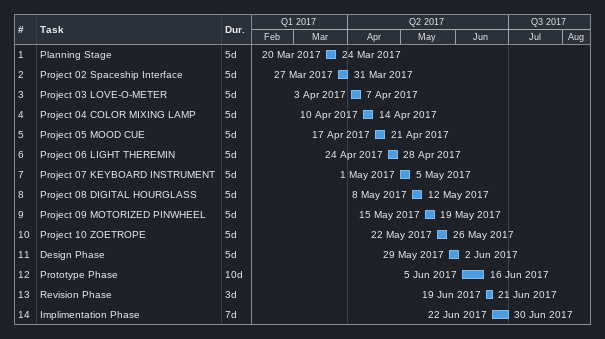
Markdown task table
| ID | Task | Duration | Start | Finish |
|---|---|---|---|---|
| 1 | Planning Stage | 5d | 2017-03-20 | 2017-03-24 |
| 2 | Project 02 Spaceship Interface | 5d | 2017-03-27 | 2017-03-31 |
| 3 | Project 03 LOVE-O-METER | 5d | 2017-04-03 | 2017-04-07 |
| 4 | Project 04 COLOR MIXING LAMP | 5d | 2017-04-10 | 2017-04-14 |
| 5 | Project 05 MOOD CUE | 5d | 2017-04-17 | 2017-04-21 |
| 6 | Project 06 LIGHT THEREMIN | 5d | 2017-04-24 | 2017-04-28 |
| 7 | Project 07 KEYBOARD INSTRUMENT | 5d | 2017-05-01 | 2017-05-05 |
| 8 | Project 08 DIGITAL HOURGLASS | 5d | 2017-05-08 | 2017-05-12 |
| 9 | Project 09 MOTORIZED PINWHEEL | 5d | 2017-05-15 | 2017-05-19 |
| 10 | Project 10 ZOETROPE | 5d | 2017-05-22 | 2017-05-26 |
| 11 | Design Phase | 5d | 2017-05-29 | 2017-06-02 |
| 12 | Prototype Phase | 10d | 2017-06-05 | 2017-06-16 |
| 13 | Revision Phase | 3d | 2017-06-19 | 2017-06-21 |
| 14 | Implimentation Phase | 7d | 2017-06-22 | 2017-06-30 |
